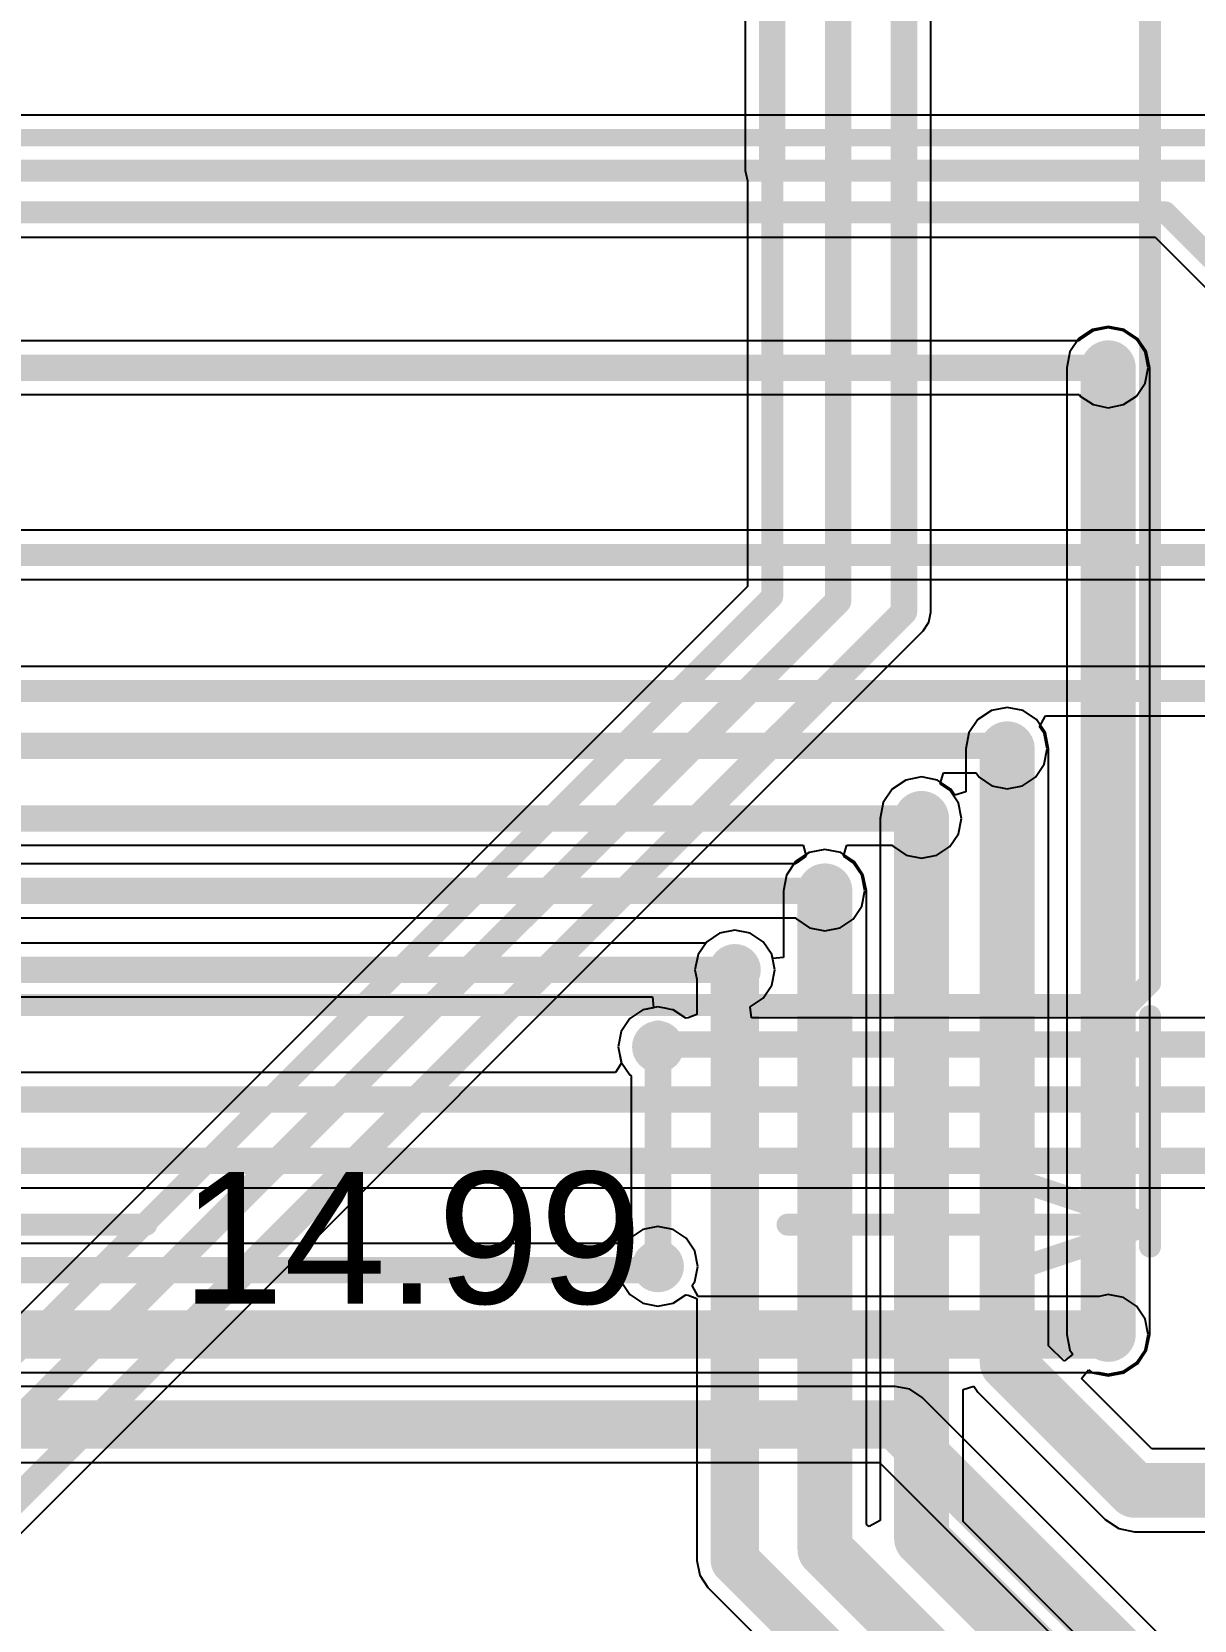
# Model space of a CAD drawing. Header units: millimetres. Extents: x 0 to 214, y 0 to 214.
# Drawn here: x 5.28 to 5.809, y 2.013 to 2.736 of the extents above; entities that cross this region are included whole.
import ezdxf

# ---------------------------------------------------------------- set-up
doc = ezdxf.new("R2010")
doc.units = ezdxf.units.MM
doc.header["$MEASUREMENT"] = 0
for name, color, linetype in [('BottomLayer', 5, 'Continuous'), ('BottomSolder', 6, 'Continuous'), ('Mechanical1', 6, 'Continuous'), ('TopLayer', 1, 'Continuous'), ('TopSolder', 216, 'Continuous'), ('ViaHoleLayer', 16, 'Continuous')]:
    doc.layers.add(name, color=color, linetype=linetype)
doc.styles.add('Arial', font='', dxfattribs={"height": 0.2})
doc.styles.get('Arial').set_extended_font_data('Arial')

msp = doc.modelspace()

# ---------------------------------------------------------------- hatches: boundary and pattern name
at = {"layer": 'BottomLayer'}
h = msp.add_hatch(color=5, dxfattribs=at)
edge = h.paths.add_edge_path()
edge.add_arc((5.77, 2.58321), 0.01181, 0, 360)
h = msp.add_hatch(color=5, dxfattribs=at)
edge = h.paths.add_edge_path()
edge.add_arc((5.724, 2.40969), 0.01181, 0, 360)
h = msp.add_hatch(color=5, dxfattribs=at)
edge = h.paths.add_edge_path()
edge.add_arc((5.685, 2.378), 0.01181, 0, 360)
h = msp.add_hatch(color=5, dxfattribs=at)
edge = h.paths.add_edge_path()
edge.add_arc((5.641, 2.345), 0.01181, 0, 360)
h = msp.add_hatch(color=5, dxfattribs=at)
edge = h.paths.add_edge_path()
edge.add_arc((5.6, 2.309), 0.01181, 0, 360)
h = msp.add_hatch(color=5, dxfattribs=at)
edge = h.paths.add_edge_path()
edge.add_arc((5.565, 2.274), 0.01181, 0, 360)
h = msp.add_hatch(color=5, dxfattribs=at)
edge = h.paths.add_edge_path()
edge.add_arc((5.565, 2.174), 0.01181, 0, 360)
h = msp.add_hatch(color=5, dxfattribs=at)
edge = h.paths.add_edge_path()
edge.add_arc((5.77, 2.143), 0.01181, 0, 360)
at = {"layer": 'BottomSolder'}
h = msp.add_hatch(color=6, dxfattribs=at)
edge = h.paths.add_edge_path()
edge.add_arc((5.77, 2.58321), 0.00591, 0, 360)
h = msp.add_hatch(color=6, dxfattribs=at)
edge = h.paths.add_edge_path()
edge.add_arc((5.724, 2.40969), 0.00591, 0, 360)
h = msp.add_hatch(color=6, dxfattribs=at)
edge = h.paths.add_edge_path()
edge.add_arc((5.685, 2.378), 0.00591, 0, 360)
h = msp.add_hatch(color=6, dxfattribs=at)
edge = h.paths.add_edge_path()
edge.add_arc((5.641, 2.345), 0.00591, 0, 360)
h = msp.add_hatch(color=6, dxfattribs=at)
edge = h.paths.add_edge_path()
edge.add_arc((5.6, 2.309), 0.00591, 0, 360)
h = msp.add_hatch(color=6, dxfattribs=at)
edge = h.paths.add_edge_path()
edge.add_arc((5.565, 2.274), 0.00591, 0, 360)
h = msp.add_hatch(color=6, dxfattribs=at)
edge = h.paths.add_edge_path()
edge.add_arc((5.565, 2.174), 0.00591, 0, 360)
h = msp.add_hatch(color=6, dxfattribs=at)
edge = h.paths.add_edge_path()
edge.add_arc((5.77, 2.143), 0.00591, 0, 360)
at = {"layer": 'TopLayer'}
h = msp.add_hatch(color=1, dxfattribs=at)
edge = h.paths.add_edge_path()
edge.add_arc((5.77, 2.58321), 0.01181, 0, 360)
h = msp.add_hatch(color=1, dxfattribs=at)
edge = h.paths.add_edge_path()
edge.add_arc((5.724, 2.40969), 0.01181, 0, 360)
h = msp.add_hatch(color=1, dxfattribs=at)
edge = h.paths.add_edge_path()
edge.add_arc((5.685, 2.378), 0.01181, 0, 360)
h = msp.add_hatch(color=1, dxfattribs=at)
edge = h.paths.add_edge_path()
edge.add_arc((5.641, 2.345), 0.01181, 0, 360)
h = msp.add_hatch(color=1, dxfattribs=at)
edge = h.paths.add_edge_path()
edge.add_arc((5.6, 2.309), 0.01181, 0, 360)
h = msp.add_hatch(color=1, dxfattribs=at)
edge = h.paths.add_edge_path()
edge.add_arc((5.565, 2.274), 0.01181, 0, 360)
h = msp.add_hatch(color=1, dxfattribs=at)
edge = h.paths.add_edge_path()
edge.add_arc((5.565, 2.174), 0.01181, 0, 360)
h = msp.add_hatch(color=1, dxfattribs=at)
edge = h.paths.add_edge_path()
edge.add_arc((5.77, 2.143), 0.01181, 0, 360)
at = {"layer": 'TopSolder'}
h = msp.add_hatch(color=216, dxfattribs=at)
edge = h.paths.add_edge_path()
edge.add_arc((5.77, 2.58321), 0.00591, 0, 360)
h = msp.add_hatch(color=216, dxfattribs=at)
edge = h.paths.add_edge_path()
edge.add_arc((5.724, 2.40969), 0.00591, 0, 360)
h = msp.add_hatch(color=216, dxfattribs=at)
edge = h.paths.add_edge_path()
edge.add_arc((5.685, 2.378), 0.00591, 0, 360)
h = msp.add_hatch(color=216, dxfattribs=at)
edge = h.paths.add_edge_path()
edge.add_arc((5.641, 2.345), 0.00591, 0, 360)
h = msp.add_hatch(color=216, dxfattribs=at)
edge = h.paths.add_edge_path()
edge.add_arc((5.6, 2.309), 0.00591, 0, 360)
h = msp.add_hatch(color=216, dxfattribs=at)
edge = h.paths.add_edge_path()
edge.add_arc((5.565, 2.274), 0.00591, 0, 360)
h = msp.add_hatch(color=216, dxfattribs=at)
edge = h.paths.add_edge_path()
edge.add_arc((5.565, 2.174), 0.00591, 0, 360)
h = msp.add_hatch(color=216, dxfattribs=at)
edge = h.paths.add_edge_path()
edge.add_arc((5.77, 2.143), 0.00591, 0, 360)
at = {"layer": 'ViaHoleLayer'}
h = msp.add_hatch(color=16, dxfattribs=at)
edge = h.paths.add_edge_path()
edge.add_arc((5.77, 2.58321), 0.00591, 0, 360)
h = msp.add_hatch(color=16, dxfattribs=at)
edge = h.paths.add_edge_path()
edge.add_arc((5.724, 2.40969), 0.00591, 0, 360)
h = msp.add_hatch(color=16, dxfattribs=at)
edge = h.paths.add_edge_path()
edge.add_arc((5.685, 2.378), 0.00591, 0, 360)
h = msp.add_hatch(color=16, dxfattribs=at)
edge = h.paths.add_edge_path()
edge.add_arc((5.641, 2.345), 0.00591, 0, 360)
h = msp.add_hatch(color=16, dxfattribs=at)
edge = h.paths.add_edge_path()
edge.add_arc((5.6, 2.309), 0.00591, 0, 360)
h = msp.add_hatch(color=16, dxfattribs=at)
edge = h.paths.add_edge_path()
edge.add_arc((5.565, 2.274), 0.00591, 0, 360)
h = msp.add_hatch(color=16, dxfattribs=at)
edge = h.paths.add_edge_path()
edge.add_arc((5.565, 2.174), 0.00591, 0, 360)
h = msp.add_hatch(color=16, dxfattribs=at)
edge = h.paths.add_edge_path()
edge.add_arc((5.77, 2.143), 0.00591, 0, 360)

# ---------------------------------------------------------------- linework, layer by layer
at = {"layer": 'BottomLayer'}
for p, q in [((5.833, 2.6982), (5.21041, 2.6982)), ((4.8997, 2.64278), (5.79135, 2.64278)), ((5.79135, 2.64278), (5.82222, 2.61192)), ((5.76305, 2.59999), (5.75716, 2.59605)), ((5.77, 2.60137), (5.76305, 2.59999)), ((5.77695, 2.59999), (5.77, 2.60137)), ((5.78284, 2.59605), (5.77695, 2.59999)), ((5.75675, 2.59545), (4.93525, 2.59545)), ((5.75716, 2.59605), (5.75675, 2.59545)), ((5.78678, 2.59016), (5.78284, 2.59605)), ((5.78816, 2.58321), (5.78678, 2.59016)), ((5.78678, 2.57626), (5.78816, 2.58321)), ((5.78284, 2.57037), (5.78678, 2.57626)), ((4.93525, 2.57098), (5.75675, 2.57098)), ((5.75675, 2.57098), (5.75716, 2.57037)), ((5.75716, 2.57037), (5.76305, 2.56644)), ((5.77695, 2.56644), (5.78284, 2.57037)), ((5.76305, 2.56644), (5.77, 2.56505)), ((5.77, 2.56505), (5.77695, 2.56644)), ((5.86235, 2.50922), (4.93593, 2.50922)), ((4.93593, 2.48678), (5.867, 2.48678)), ((5.87435, 2.44722), (4.73565, 2.44722)), ((5.73868, 2.41978), (5.74135, 2.42478)), ((5.74135, 2.42478), (5.879, 2.42478)), ((5.74078, 2.41664), (5.73868, 2.41978)), ((5.74216, 2.40969), (5.74078, 2.41664)), ((5.74078, 2.40274), (5.74216, 2.40969)), ((5.73684, 2.39685), (5.74078, 2.40274)), ((5.69347, 2.39376), (5.69498, 2.39876)), ((5.69498, 2.39876), (5.70988, 2.39876)), ((5.70988, 2.39876), (5.71116, 2.39685)), ((5.71116, 2.39685), (5.71705, 2.39291)), ((5.73095, 2.39291), (5.73684, 2.39685)), ((5.69784, 2.39084), (5.69347, 2.39376)), ((5.70178, 2.38495), (5.69784, 2.39084)), ((5.71705, 2.39291), (5.724, 2.39153)), ((5.724, 2.39153), (5.73095, 2.39291)), ((5.70316, 2.378), (5.70178, 2.38495)), ((5.70178, 2.37105), (5.70316, 2.378)), ((4.701, 2.36576), (5.63102, 2.36576)), ((5.63102, 2.36576), (5.63253, 2.36076)), ((5.64947, 2.36076), (5.65098, 2.36576)), ((5.65098, 2.36576), (5.67175, 2.36576)), ((5.67175, 2.36576), (5.67216, 2.36516)), ((5.69784, 2.36516), (5.70178, 2.37105)), ((5.63253, 2.36076), (5.62816, 2.35784)), ((5.65384, 2.35784), (5.64947, 2.36076)), ((5.67216, 2.36516), (5.67805, 2.36122)), ((5.67805, 2.36122), (5.685, 2.35984)), ((5.685, 2.35984), (5.69195, 2.36122)), ((5.69195, 2.36122), (5.69784, 2.36516)), ((5.62775, 2.35724), (4.65907, 2.35724)), ((5.62816, 2.35784), (5.62775, 2.35724)), ((5.65778, 2.35195), (5.65384, 2.35784)), ((5.65916, 2.345), (5.65778, 2.35195)), ((5.65778, 2.33805), (5.65916, 2.345)), ((5.65384, 2.33216), (5.65778, 2.33805)), ((4.654, 2.33276), (5.62775, 2.33276)), ((5.62775, 2.33276), (5.62816, 2.33216)), ((5.62816, 2.33216), (5.63405, 2.32822)), ((5.64795, 2.32822), (5.65384, 2.33216)), ((5.59305, 2.32578), (5.58716, 2.32184)), ((5.6, 2.32716), (5.59305, 2.32578)), ((5.60695, 2.32578), (5.6, 2.32716)), ((5.61284, 2.32184), (5.60695, 2.32578)), ((5.63405, 2.32822), (5.641, 2.32684)), ((5.641, 2.32684), (5.64795, 2.32822)), ((5.58675, 2.32124), (4.64651, 2.32124)), ((5.58716, 2.32184), (5.58675, 2.32124)), ((5.61678, 2.31595), (5.61284, 2.32184)), ((5.61816, 2.309), (5.61678, 2.31595)), ((5.61678, 2.30205), (5.61816, 2.309)), ((5.61284, 2.29616), (5.61678, 2.30205)), ((4.64144, 2.29676), (5.56252, 2.29676)), ((5.56252, 2.29676), (5.56301, 2.29176)), ((5.60695, 2.29222), (5.61284, 2.29616)), ((5.55216, 2.28684), (5.54822, 2.28095)), ((5.55805, 2.29078), (5.55216, 2.28684)), ((5.56301, 2.29176), (5.55805, 2.29078)), ((5.60751, 2.28724), (5.60695, 2.29222)), ((5.82775, 2.28724), (5.60751, 2.28724)), ((5.54822, 2.28095), (5.54684, 2.274)), ((5.54684, 2.274), (5.54819, 2.26724)), ((5.54829, 2.26634), (5.54562, 2.26224)), ((5.54819, 2.26724), (5.54829, 2.26634)), ((5.54562, 2.26224), (4.819, 2.26224)), ((5.21424, 2.20976), (5.89, 2.20976)), ((5.565, 2.19216), (5.55805, 2.19078)), ((5.57195, 2.19078), (5.565, 2.19216)), ((5.55216, 2.18684), (5.55054, 2.18442)), ((5.55805, 2.19078), (5.55216, 2.18684)), ((5.57784, 2.18684), (5.57195, 2.19078)), ((5.58178, 2.18095), (5.57784, 2.18684)), ((5.55054, 2.18442), (5.21499, 2.18442)), ((5.58316, 2.174), (5.58178, 2.18095)), ((5.58178, 2.16705), (5.58316, 2.174)), ((5.58063, 2.16533), (5.58178, 2.16705)), ((5.5833, 2.16033), (5.58063, 2.16533)), ((5.76584, 2.16033), (5.5833, 2.16033)), ((5.77, 2.16116), (5.76584, 2.16033)), ((5.77695, 2.15978), (5.77, 2.16116)), ((5.78284, 2.15584), (5.77695, 2.15978)), ((5.78678, 2.14995), (5.78284, 2.15584)), ((5.78816, 2.143), (5.78678, 2.14995)), ((5.78678, 2.13605), (5.78816, 2.143)), ((5.78284, 2.13016), (5.78678, 2.13605)), ((5.77695, 2.12622), (5.78284, 2.13016)), ((5.15418, 2.12567), (5.76584, 2.12567)), ((5.76584, 2.12567), (5.77, 2.12484)), ((5.77, 2.12484), (5.77695, 2.12622)), ((5.673, 2.11933), (5.17316, 2.11933)), ((5.67963, 2.11801), (5.673, 2.11933)), ((5.68526, 2.11426), (5.67963, 2.11801)), ((5.80626, 1.99326), (5.68526, 2.11426)), ((5.17316, 2.08467), (5.66582, 2.08467)), ((5.66582, 2.08467), (5.77667, 1.97382))]:
    msp.add_line(p, q, dxfattribs=at)
for points, const_width in [([(4.563, 2.688), (5.833, 2.688)], 0.008), ([(4.553, 2.673), (5.817, 2.673)], 0.01), ([(4.544, 2.654), (5.796, 2.654)], 0.01), ([(5.796, 2.654), (5.84, 2.61)], 0.01), ([(4.922, 2.58321), (5.77, 2.58321)], 0.012), ([(4.922, 2.498), (5.867, 2.498)], 0.01), ([(4.731, 2.436), (5.879, 2.436)], 0.01), ([(4.708, 2.411), (5.72269, 2.411)], 0.012), ([(4.701, 2.378), (5.685, 2.378)], 0.012), ([(4.654, 2.345), (5.633, 2.345)], 0.012), ([(4.64144, 2.309), (5.6, 2.309)], 0.012), ([(5.565, 2.275), (5.84, 2.275)], 0.012), ([(4.819, 2.25), (5.88, 2.25)], 0.012), ([(4.819, 2.222), (5.89, 2.222)], 0.012), ([(4.82719, 2.17219), (5.56319, 2.17219)], 0.012), ([(5.56319, 2.17219), (5.565, 2.174)], 0.012), ([(5.147, 2.143), (5.77, 2.143)], 0.022), ([(5.169, 2.102), (5.673, 2.102)], 0.022), ([(5.673, 2.102), (5.794, 1.981)], 0.022)]:
    msp.add_lwpolyline(points, dxfattribs=dict(at, const_width=const_width))
for points, const_width in [([(5.7935, 2.654, 1), (5.7985, 2.654, 1)], 0.005), ([(5.7935, 2.654, 1), (5.7985, 2.654, 1)], 0.005), ([(5.767, 2.58321, 1), (5.773, 2.58321, 1)], 0.006), ([(5.71969, 2.411, 1), (5.72569, 2.411, 1)], 0.006), ([(5.682, 2.378, 1), (5.688, 2.378, 1)], 0.006), ([(5.63, 2.345, 1), (5.636, 2.345, 1)], 0.006), ([(5.597, 2.309, 1), (5.603, 2.309, 1)], 0.006), ([(5.562, 2.275, 1), (5.568, 2.275, 1)], 0.006), ([(5.56019, 2.17219, 1), (5.56619, 2.17219, 1)], 0.006), ([(5.56019, 2.17219, 1), (5.56619, 2.17219, 1)], 0.006), ([(5.562, 2.174, 1), (5.568, 2.174, 1)], 0.006), ([(5.7645, 2.143, 1), (5.7755, 2.143, 1)], 0.011), ([(5.6675, 2.102, 1), (5.6785, 2.102, 1)], 0.011), ([(5.6675, 2.102, 1), (5.6785, 2.102, 1)], 0.011)]:
    msp.add_lwpolyline(points, format="xyb", close=True, dxfattribs=dict(at, const_width=const_width))
at = {"layer": 'Mechanical1', "const_width": 0.01}
for points in [[(5.789, 2.303), (5.789, 3.5035)], [(5.779, 2.293), (5.789, 2.303)], [(5.209, 2.293), (5.779, 2.293)], [(5.789, 2.183), (5.789, 2.288)], [(5.729, 2.213), (5.789, 2.193)], [(5.199, 2.193), (5.33204, 2.193)], [(5.62396, 2.193), (5.789, 2.193)], [(5.729, 2.173), (5.789, 2.193)]]:
    msp.add_lwpolyline(points, dxfattribs=at)
at = {"layer": 'Mechanical1', "const_width": 0.005}
for points in [[(5.7865, 2.303, 1), (5.7915, 2.303, 1)], [(5.7865, 2.303, 1), (5.7915, 2.303, 1)], [(5.7765, 2.293, 1), (5.7815, 2.293, 1)], [(5.7765, 2.293, 1), (5.7815, 2.293, 1)], [(5.7865, 2.288, 1), (5.7915, 2.288, 1)], [(5.7265, 2.213, 1), (5.7315, 2.213, 1)], [(5.32954, 2.193, 1), (5.33454, 2.193, 1)], [(5.62146, 2.193, 1), (5.62646, 2.193, 1)], [(5.7865, 2.193, 1), (5.7915, 2.193, 1)], [(5.7865, 2.193, 1), (5.7915, 2.193, 1)], [(5.7865, 2.193, 1), (5.7915, 2.193, 1)], [(5.7865, 2.183, 1), (5.7915, 2.183, 1)], [(5.7265, 2.173, 1), (5.7315, 2.173, 1)]]:
    msp.add_lwpolyline(points, format="xyb", close=True, dxfattribs=at)
at = {"layer": 'TopLayer'}
for p, q in [((5.68924, 2.472), (5.68924, 2.83175)), ((5.60476, 2.81093), (5.60476, 2.673)), ((5.60476, 2.673), (5.6057, 2.66832)), ((5.6057, 2.66832), (5.60578, 2.66819)), ((5.60578, 2.66819), (5.60578, 2.48365)), ((5.76278, 2.60064), (5.75666, 2.59655)), ((5.77, 2.60208), (5.76278, 2.60064)), ((5.77722, 2.60064), (5.77, 2.60208)), ((5.78334, 2.59655), (5.77722, 2.60064)), ((5.75257, 2.59043), (5.75114, 2.58321)), ((5.75666, 2.59655), (5.75257, 2.59043)), ((5.78743, 2.59043), (5.78334, 2.59655)), ((5.78886, 2.58321), (5.78743, 2.59043)), ((5.75114, 2.58321), (5.75114, 2.143)), ((5.78886, 2.143), (5.78886, 2.58321)), ((5.60578, 2.48365), (5.17854, 2.0564)), ((5.68565, 2.46335), (5.6883, 2.46732)), ((5.6883, 2.46732), (5.68924, 2.472)), ((5.18715, 1.96485), (5.68565, 2.46335)), ((5.71678, 2.42712), (5.71066, 2.42303)), ((5.724, 2.42855), (5.71678, 2.42712)), ((5.73122, 2.42712), (5.724, 2.42855)), ((5.73734, 2.42303), (5.73122, 2.42712)), ((5.70657, 2.41691), (5.70514, 2.40969)), ((5.71066, 2.42303), (5.70657, 2.41691)), ((5.74143, 2.41691), (5.73734, 2.42303)), ((5.74286, 2.40969), (5.74143, 2.41691)), ((5.70514, 2.40969), (5.70514, 2.39016)), ((5.74286, 2.13781), (5.74286, 2.40969)), ((5.67778, 2.39543), (5.67166, 2.39134)), ((5.685, 2.39686), (5.67778, 2.39543)), ((5.69222, 2.39543), (5.685, 2.39686)), ((5.69834, 2.39134), (5.69222, 2.39543)), ((5.67166, 2.39134), (5.66757, 2.38522)), ((5.70014, 2.38864), (5.69834, 2.39134)), ((5.70514, 2.39016), (5.70014, 2.38864)), ((5.66757, 2.38522), (5.66614, 2.378)), ((5.66614, 2.378), (5.66614, 2.05824)), ((5.62766, 2.35834), (5.62357, 2.35222)), ((5.63378, 2.36243), (5.62766, 2.35834)), ((5.641, 2.36386), (5.63378, 2.36243)), ((5.64822, 2.36243), (5.641, 2.36386)), ((5.65434, 2.35834), (5.64822, 2.36243)), ((5.65843, 2.35222), (5.65434, 2.35834)), ((5.62357, 2.35222), (5.62214, 2.345)), ((5.65986, 2.345), (5.65843, 2.35222)), ((5.62214, 2.345), (5.62214, 2.31463)), ((5.65986, 2.05642), (5.65986, 2.345)), ((5.59305, 2.32578), (5.58716, 2.32184)), ((5.6, 2.32716), (5.59305, 2.32578)), ((5.60695, 2.32578), (5.6, 2.32716)), ((5.61284, 2.32184), (5.60695, 2.32578)), ((5.58322, 2.31595), (5.58184, 2.309)), ((5.58716, 2.32184), (5.58322, 2.31595)), ((5.61678, 2.31595), (5.61284, 2.32184)), ((5.61714, 2.31414), (5.61678, 2.31595)), ((5.58184, 2.309), (5.58267, 2.30484)), ((5.62214, 2.31463), (5.61714, 2.31414)), ((5.58267, 2.30484), (5.58267, 2.28862)), ((5.55216, 2.28684), (5.54822, 2.28095)), ((5.55805, 2.29078), (5.55216, 2.28684)), ((5.56016, 2.2912), (5.55805, 2.29078)), ((5.56032, 2.2913), (5.56016, 2.2912)), ((5.565, 2.29224), (5.56032, 2.2913)), ((5.56968, 2.2913), (5.565, 2.29224)), ((5.56984, 2.2912), (5.56968, 2.2913)), ((5.57195, 2.29078), (5.56984, 2.2912)), ((5.57767, 2.28696), (5.57195, 2.29078)), ((5.57871, 2.28716), (5.57767, 2.28696)), ((5.58267, 2.28862), (5.57871, 2.28716)), ((5.54822, 2.28095), (5.54684, 2.274)), ((5.54684, 2.274), (5.54822, 2.26705)), ((5.54822, 2.26705), (5.55216, 2.26116)), ((5.55216, 2.26116), (5.55276, 2.26075)), ((5.55276, 2.26075), (5.55276, 2.18725)), ((5.55216, 2.18684), (5.54822, 2.18095)), ((5.55276, 2.18725), (5.55216, 2.18684)), ((5.54822, 2.18095), (5.54684, 2.174)), ((5.54684, 2.174), (5.54822, 2.16705)), ((5.54822, 2.16705), (5.55216, 2.16116)), ((5.55216, 2.16116), (5.55805, 2.15722)), ((5.55805, 2.15722), (5.565, 2.15584)), ((5.565, 2.15584), (5.57195, 2.15722)), ((5.57195, 2.15722), (5.57767, 2.16104)), ((5.57767, 2.16104), (5.57871, 2.16084)), ((5.57871, 2.16084), (5.58267, 2.15938)), ((5.58267, 2.15938), (5.58267, 2.04)), ((5.75114, 2.143), (5.75257, 2.13578)), ((5.78743, 2.13578), (5.78886, 2.143)), ((5.74992, 2.13076), (5.74286, 2.13781)), ((5.75257, 2.13578), (5.7538, 2.13395)), ((5.78334, 2.12966), (5.78743, 2.13578)), ((5.7538, 2.13395), (5.74992, 2.13076)), ((5.77722, 2.12557), (5.78334, 2.12966)), ((5.75776, 2.12292), (5.76095, 2.1268)), ((5.78981, 2.09086), (5.75776, 2.12292)), ((5.76095, 2.1268), (5.76278, 2.12557)), ((5.76278, 2.12557), (5.77, 2.12414)), ((5.77, 2.12414), (5.77722, 2.12557)), ((5.70386, 2.11784), (5.70886, 2.11936)), ((5.70386, 2.05781), (5.70386, 2.11784)), ((5.70886, 2.11936), (5.71066, 2.11666)), ((5.71066, 2.11666), (5.76866, 2.05866)), ((5.97, 2.09086), (5.78981, 2.09086)), ((5.66114, 2.05557), (5.65986, 2.05642)), ((5.66614, 2.05824), (5.66114, 2.05557)), ((5.90834, 1.85334), (5.70386, 2.05781)), ((5.76866, 2.05866), (5.77478, 2.05457)), ((5.77478, 2.05457), (5.782, 2.05314)), ((5.782, 2.05314), (5.96219, 2.05314)), ((5.58267, 2.04), (5.58399, 2.03337)), ((5.58399, 2.03337), (5.58774, 2.02774)), ((5.58774, 2.02774), (5.73267, 1.88282))]:
    msp.add_line(p, q, dxfattribs=at)
for points, const_width in [([(5.647, 2.477), (5.647, 2.847)], 0.012), ([(5.677, 2.472), (5.677, 2.845)], 0.012), ([(5.617, 2.673), (5.617, 2.816)], 0.012), ([(5.617, 2.479), (5.617, 2.673)], 0.01), ([(5.77, 2.143), (5.77, 2.58321)], 0.025), ([(5.18319, 2.04519), (5.617, 2.479)], 0.01), ([(5.19, 2.02), (5.647, 2.477)], 0.012), ([(5.1785, 1.9735), (5.677, 2.472)], 0.012), ([(5.724, 2.13), (5.724, 2.40969)], 0.025), ([(5.685, 2.05), (5.685, 2.378)], 0.025), ([(5.641, 2.045), (5.641, 2.345)], 0.025), ([(5.6, 2.04), (5.6, 2.309)], 0.022), ([(5.565, 2.274), (5.565, 2.28)], 0.012), ([(5.565, 2.174), (5.565, 2.274)], 0.012), ([(5.724, 2.13), (5.782, 2.072)], 0.025), ([(5.782, 2.072), (5.97, 2.072)], 0.025), ([(5.685, 2.05), (5.895, 1.84)], 0.025), ([(5.641, 2.045), (5.846, 1.84)], 0.025), ([(5.6, 2.04), (5.75, 1.89)], 0.022)]:
    msp.add_lwpolyline(points, dxfattribs=dict(at, const_width=const_width))
for points, const_width in [([(5.614, 2.673, 1), (5.62, 2.673, 1)], 0.006), ([(5.6145, 2.673, 1), (5.6195, 2.673, 1)], 0.005), ([(5.76375, 2.58321, 1), (5.77625, 2.58321, 1)], 0.0125), ([(5.6145, 2.479, 1), (5.6195, 2.479, 1)], 0.005), ([(5.6145, 2.479, 1), (5.6195, 2.479, 1)], 0.005), ([(5.644, 2.477, 1), (5.65, 2.477, 1)], 0.006), ([(5.644, 2.477, 1), (5.65, 2.477, 1)], 0.006), ([(5.674, 2.472, 1), (5.68, 2.472, 1)], 0.006), ([(5.674, 2.472, 1), (5.68, 2.472, 1)], 0.006), ([(5.71775, 2.40969, 1), (5.73025, 2.40969, 1)], 0.0125), ([(5.67875, 2.378, 1), (5.69125, 2.378, 1)], 0.0125), ([(5.63475, 2.345, 1), (5.64725, 2.345, 1)], 0.0125), ([(5.5945, 2.309, 1), (5.6055, 2.309, 1)], 0.011), ([(5.562, 2.28, 1), (5.568, 2.28, 1)], 0.006), ([(5.562, 2.274, 1), (5.568, 2.274, 1)], 0.006), ([(5.562, 2.274, 1), (5.568, 2.274, 1)], 0.006), ([(5.562, 2.174, 1), (5.568, 2.174, 1)], 0.006), ([(5.76375, 2.143, 1), (5.77625, 2.143, 1)], 0.0125), ([(5.71775, 2.13, 1), (5.73025, 2.13, 1)], 0.0125), ([(5.71775, 2.13, 1), (5.73025, 2.13, 1)], 0.0125), ([(5.77575, 2.072, 1), (5.78825, 2.072, 1)], 0.0125), ([(5.77575, 2.072, 1), (5.78825, 2.072, 1)], 0.0125), ([(5.67875, 2.05, 1), (5.69125, 2.05, 1)], 0.0125), ([(5.67875, 2.05, 1), (5.69125, 2.05, 1)], 0.0125), ([(5.63475, 2.045, 1), (5.64725, 2.045, 1)], 0.0125), ([(5.63475, 2.045, 1), (5.64725, 2.045, 1)], 0.0125), ([(5.5945, 2.04, 1), (5.6055, 2.04, 1)], 0.011), ([(5.5945, 2.04, 1), (5.6055, 2.04, 1)], 0.011)]:
    msp.add_lwpolyline(points, format="xyb", close=True, dxfattribs=dict(at, const_width=const_width))

# ---------------------------------------------------------------- texts
at = {"layer": 'Mechanical1', "style": 'Arial'}
msp.add_text('14.99', height=0.06, dxfattribs=at).set_placement((5.34804, 2.15701))

doc.saveas('drawing.dxf')
